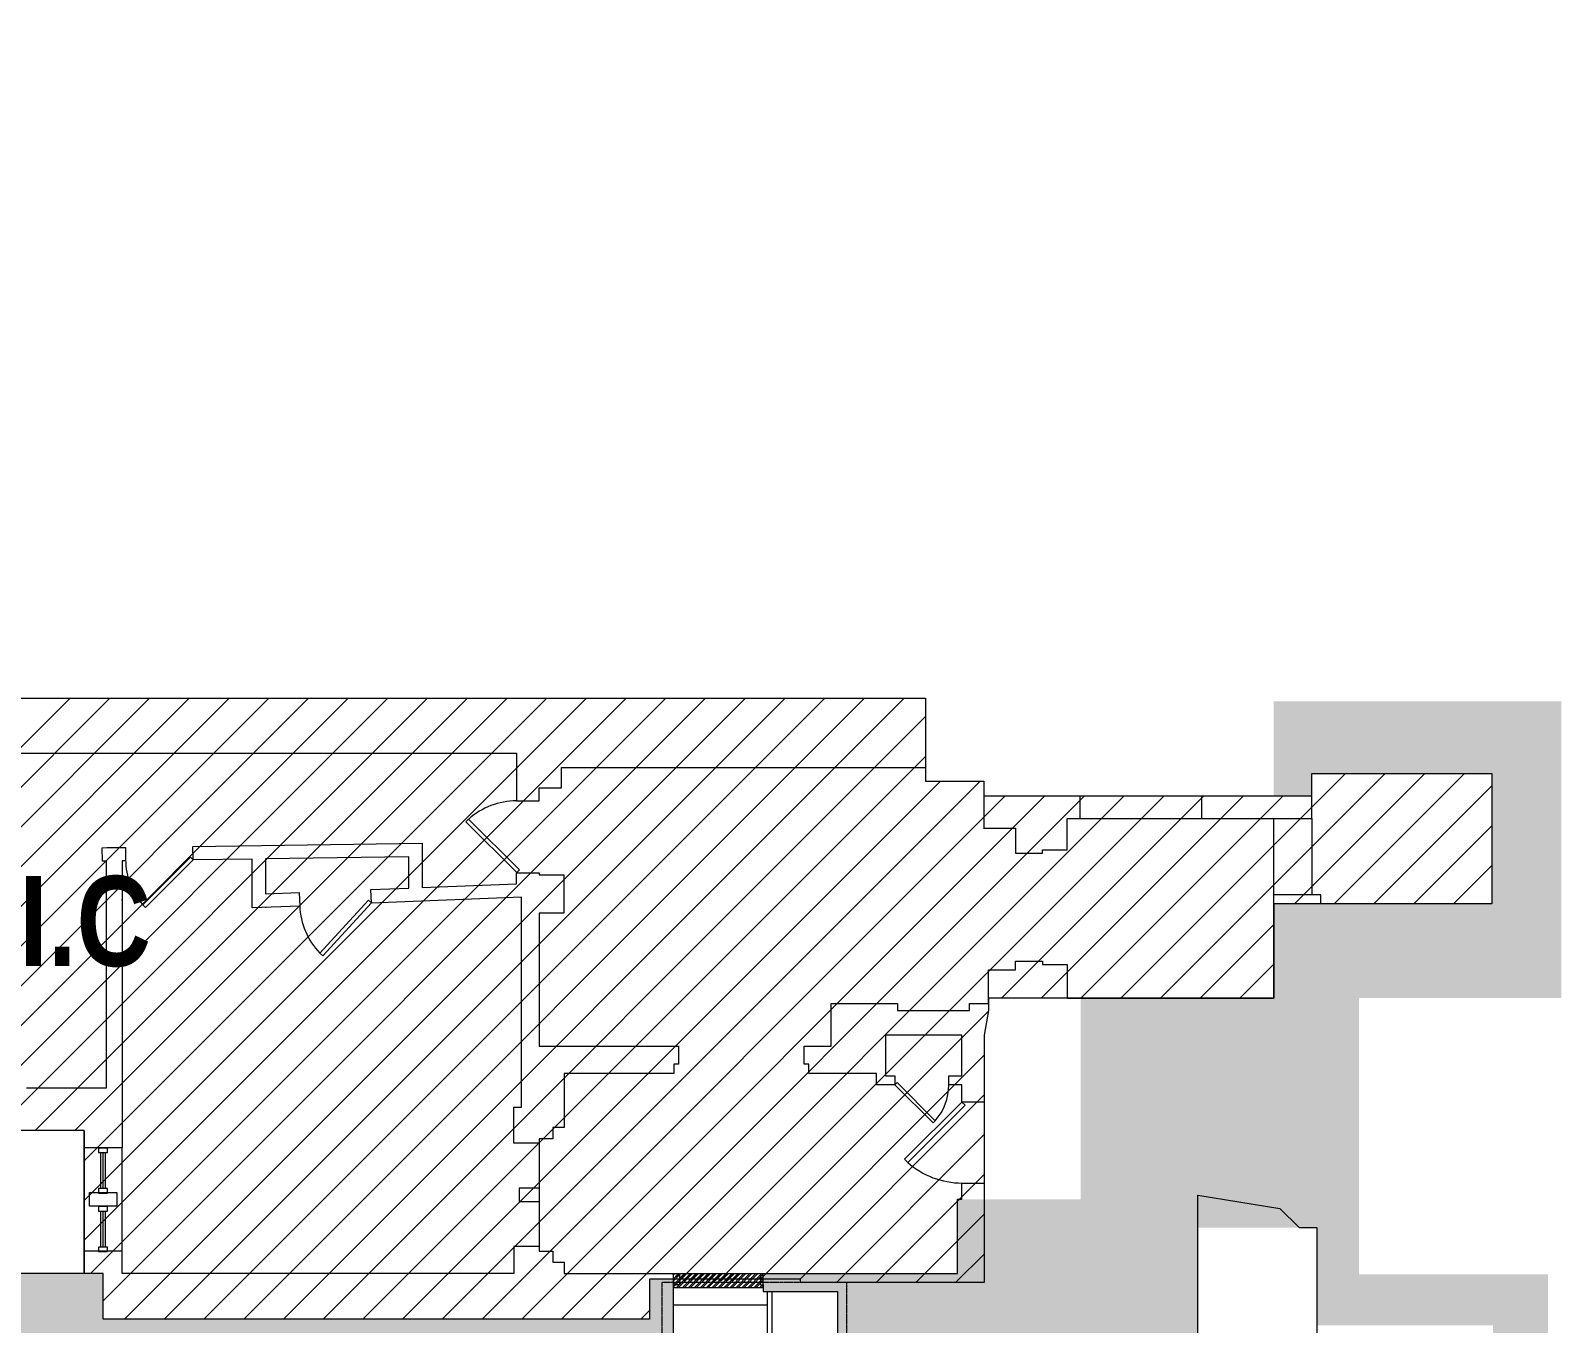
# Model space of a CAD drawing. Header units: inches. Extents: x 891 to 14187, y -1169 to 3232.
# Drawn here: x 2972 to 3654, y 2657 to 3232 of the extents above; entities that cross this region are included whole.
import ezdxf

# ---------------------------------------------------------------- set-up
doc = ezdxf.new("R2010")
doc.units = ezdxf.units.IN
doc.header["$MEASUREMENT"] = 0
doc.linetypes.add('IMPORT-IMPORT-PHANTOM2', pattern=[1.25, 0.625, -0.125, 0.125, -0.125, 0.125, -0.125])
for name, color, linetype, lineweight in [('A-Hatch', 7, 'Continuous', 9), ('A-HATCH-2 HR', 7, 'Continuous', 9), ('A-RECTORY - NIC', 7, 'Continuous', 9), ('A-STAIR-EX_G', 7, 'Continuous', 9), ('A-WALL-INT NEW', 7, 'Continuous', 9), ('EX-EXT-CORE', 7, 'Continuous', 9), ('WALL TYPE', 7, 'IMPORT-IMPORT-PHANTOM2', 9)]:
    doc.layers.add(name, color=color, linetype=linetype, lineweight=lineweight)
doc.styles.add('Arial Narrow_B_1', font='ARIALNB.TTF', dxfattribs={"height": 40.064026})

msp = doc.modelspace()

# ---------------------------------------------------------------- hatches: boundary and pattern name
at = {"layer": 'A-Hatch'}
h = msp.add_hatch(color=9, dxfattribs=at)
h.paths.add_polyline_path([(902.98, 1392.82), (1989.97, 1392.82), (1989.97, 1512.82), (1996.97, 1512.82), (1996.97, 1539.9), (1996, 1539.9), (1996, 1644.32), (2009.46, 1644.32), (2009.46, 1668.07), (2006.46, 1668.07), (1997.97, 1676.55), (1997.97, 1680.58), (1997.87, 1680.58), (1997.87, 1684.89), (1989.97, 1684.89), (1989.97, 1680.82), (1952.41, 1680.82), (1952.41, 1656.82), (1958.41, 1656.82), (1958.41, 1633.82), (1984.41, 1633.82), (1982.41, 1561.82), (1952.41, 1561.82), (1952.41, 1496.82), (1960.41, 1496.82), (1960.41, 1426.82), (1759.1, 1426.82), (1758.63, 1426.43), (1758.31, 1426.82), (1618.55, 1426.82), (1618.55, 1417.82), (923.48, 1417.82), (923.48, 1659.82), (1020.74, 1659.82), (1020.74, 2639.14), (992.98, 2639.14), (992.98, 1680.82), (902.98, 1680.82)])
h.paths.add_polyline_path([(3252.83, 1512.82), (3414.94, 1512.82), (3414.94, 1648.82), (3485.94, 1648.82), (3485.94, 1617.82), (3590.94, 1617.82), (3590.94, 1648.82), (3647.76, 1648.82), (3647.76, 2678.99), (3563.76, 2678.99), (3563.76, 2801.87), (3653.76, 2801.87), (3653.76, 2933.87), (3525.76, 2933.87), (3525.76, 2891.87), (3542.76, 2891.87), (3542.76, 2901.87), (3622.76, 2901.87), (3622.76, 2843.87), (3525.76, 2843.87), (3525.76, 2801.87), (3439.74, 2801.87), (3439.74, 2712.4), (3384.94, 2712.4), (3384.94, 2679.34), (3298.58, 2679.32), (3298.58, 2671.34), (3331.58, 2671.34), (3331.58, 2643.73), (3387.6, 2643.73), (3387.6, 2602.12), (3410.69, 2602.12), (3410.69, 2506.12), (3385.6, 2506.12), (3385.6, 2213.73), (3478.36, 2213.73), (3478.36, 2221.26), (3556.25, 2221.26), (3556.25, 2247.26), (3478.36, 2247.26), (3478.36, 2320.26), (3556.25, 2320.26), (3556.25, 2345.26), (3478.36, 2345.26), (3478.36, 2420.26), (3574.37, 2420.26), (3574.37, 2445.26), (3478.36, 2445.26), (3478.36, 2479.57), (3439.74, 2479.57), (3439.74, 2493.26), (3578.02, 2493.26), (3578.02, 2505.26), (3439.74, 2505.26), (3439.74, 2601.26), (3530.8, 2601.26), (3530.8, 2613.26), (3491.98, 2613.26), (3491.98, 2699.77), (3544.98, 2699.77), (3544.98, 2656.26), (3623.39, 2656.26), (3623.36, 2505.26), (3614.02, 2505.26), (3614.02, 2493.26), (3623.36, 2493.26), (3623.2, 2445.26), (3604.37, 2445.26), (3604.37, 2420.26), (3623.36, 2420.26), (3623.36, 2345.26), (3586.25, 2345.26), (3586.25, 2320.26), (3623.36, 2320.26), (3623.36, 2247.26), (3586.25, 2247.26), (3586.25, 2221.26), (3623.36, 2221.26), (3623.36, 2145.26), (3587.2, 2145.51), (3586.28, 2120.04), (3623.36, 2119.26), (3623.36, 2038.66), (3588.24, 2040.57), (3586.25, 2016.68), (3623.36, 2014.66), (3623.36, 1965.26), (3586.93, 1964.56), (3587.07, 1957.11), (3623.36, 1958.25), (3623.36, 1907.41), (3586.97, 1906.63), (3587.07, 1898.63), (3623.36, 1899.41), (3623.36, 1847.41), (3587.7, 1847.41), (3587.79, 1839.41), (3623.36, 1839.41), (3624.09, 1790.91), (3588.39, 1790.68), (3588.49, 1782.18), (3624.22, 1782.41), (3624.9, 1737.92), (3589.04, 1737.24), (3589.14, 1728.74), (3625.03, 1729.42), (3625.85, 1675.41), (3559.85, 1675.41), (3559.85, 1650.41), (3513.85, 1647.41), (3513.85, 1675.41), (3465.85, 1675.41), (3465.85, 1678.32), (3386.6, 1678.32), (3386.6, 1539.9), (3252.83, 1539.9)])
h.paths.add_polyline_path([(3386.6, 1751.32), (3465.5, 1751.32), (3464.85, 1781.41), (3558.94, 1782), (3558.89, 1790.5), (3464.85, 1789.91), (3465.85, 1825.41), (3440.85, 1825.41), (3440.85, 1841.41), (3532.85, 1841.41), (3532.85, 1839.41), (3558.2, 1839.41), (3558.2, 1847.41), (3532.85, 1847.41), (3532.85, 1884.41), (3520.85, 1884.41), (3520.85, 1852.74), (3441.85, 1852.74), (3441.85, 1863.74), (3414.94, 1863.74), (3414.94, 1851.12), (3386.6, 1851.12), (3386.6, 1812.64), (3330.6, 1812.64), (3330.6, 1774.05), (3386.6, 1774.05)])
h.paths.add_polyline_path([(1020.74, 2639.04), (1020.74, 3214.97), (1056.98, 3214.97), (1056.98, 3232.36), (992.98, 3232.36), (992.98, 2639.04)])
h = msp.add_hatch(color=9, dxfattribs=at)
h.paths.add_polyline_path([(2360.64, 2633.56), (2384.64, 2633.56), (2384.64, 2642.06), (2440.64, 2642.06), (2443.67, 2648.3), (2456, 2648.3), (2456, 2674.3), (2452.5, 2674.3), (2452.5, 2679.3), (2431.95, 2679.3), (2431.95, 2717.87), (2404.53, 2765.36), (2404.53, 2802.37), (2377.63, 2802.37), (2377.63, 2781.42), (2387.27, 2769.93), (2383.18, 2722.3), (2363.64, 2683.56), (2363.64, 2681.56), (2360.64, 2681.56), (2360.64, 2639.56)])
h.paths.add_polyline_path([(3137.17, 2642.06), (3237.6, 2642.06), (3237.6, 2643.53), (3258.39, 2643.53), (3258.39, 2676.84), (3247.99, 2676.84), (3247.99, 2659.03), (3004.77, 2659.03), (3004.77, 2679.34), (2932.5, 2679.3), (2932.5, 2674.3), (2929, 2674.3), (2929.01, 2648.3), (2936.14, 2648.3), (2939.17, 2642.06), (3034.64, 2642.06), (3037.67, 2648.3), (3134.14, 2648.3), (3136.55, 2643.34)])
h.paths.add_polyline_path([(2638.64, 2642.06), (2641.67, 2648.3), (2654, 2648.3), (2654, 2674.3), (2650.5, 2674.3), (2650.5, 2679.3), (2536.5, 2679.3), (2536.5, 2674.3), (2533, 2674.3), (2533.01, 2648.3), (2540.14, 2648.3), (2543.17, 2642.06)])
h.paths.add_polyline_path([(2836.64, 2642.06), (2839.67, 2648.3), (2852, 2648.3), (2852, 2674.3), (2848.5, 2674.3), (2848.5, 2679.3), (2734.5, 2679.3), (2734.5, 2674.3), (2731, 2674.3), (2731.01, 2648.3), (2738.14, 2648.3), (2741.17, 2642.06)])

# ---------------------------------------------------------------- linework, layer by layer
at = {"layer": 'A-HATCH-2 HR', "color": 8}
for p, q in [((3258.39, 2676.87), (3260.66, 2679.14)), ((3258.39, 2674.22), (3263.31, 2679.14)), ((3258.39, 2678.63), (3258.89, 2679.14)), ((3258.39, 2675.98), (3261.54, 2679.14)), ((3258.39, 2673.33), (3264.2, 2679.14)), ((3258.39, 2676.87), (3260.64, 2679.12)), ((3258.39, 2674.22), (3263.29, 2679.12)), ((3258.39, 2678.63), (3258.87, 2679.12)), ((3258.39, 2675.98), (3261.52, 2679.12)), ((3258.39, 2673.33), (3264.18, 2679.12)), ((3259.96, 2673.14), (3265.96, 2679.14)), ((3259.96, 2673.14), (3265.95, 2679.12)), ((3260.85, 2673.14), (3266.85, 2679.14)), ((3260.85, 2673.14), (3266.83, 2679.12)), ((3262.61, 2673.14), (3268.61, 2679.14)), ((3262.61, 2673.14), (3268.6, 2679.12)), ((3263.5, 2673.14), (3269.5, 2679.14)), ((3263.5, 2673.14), (3269.48, 2679.13)), ((3265.27, 2673.14), (3271.27, 2679.14)), ((3265.27, 2673.14), (3271.25, 2679.13)), ((3266.15, 2673.14), (3272.15, 2679.14)), ((3266.15, 2673.14), (3272.14, 2679.13)), ((3267.92, 2673.14), (3273.92, 2679.14)), ((3267.92, 2673.14), (3273.91, 2679.13)), ((3268.8, 2673.14), (3274.8, 2679.14)), ((3268.8, 2673.14), (3274.79, 2679.13)), ((3270.57, 2673.14), (3276.57, 2679.14)), ((3270.57, 2673.14), (3276.56, 2679.13)), ((3271.45, 2673.14), (3277.45, 2679.14)), ((3271.45, 2673.14), (3277.44, 2679.13)), ((3273.22, 2673.14), (3279.22, 2679.14)), ((3273.22, 2673.14), (3279.21, 2679.13)), ((3274.1, 2673.14), (3280.1, 2679.14)), ((3274.1, 2673.14), (3280.1, 2679.13)), ((3275.87, 2673.14), (3281.87, 2679.14)), ((3275.87, 2673.14), (3281.86, 2679.13)), ((3276.76, 2673.14), (3282.76, 2679.14)), ((3276.76, 2673.14), (3282.75, 2679.13)), ((3278.52, 2673.14), (3284.52, 2679.14)), ((3278.52, 2673.14), (3284.52, 2679.13)), ((3279.41, 2673.14), (3285.41, 2679.14)), ((3279.41, 2673.14), (3285.4, 2679.13)), ((3281.18, 2673.14), (3287.18, 2679.14)), ((3281.18, 2673.14), (3287.17, 2679.13)), ((3282.06, 2673.14), (3288.06, 2679.14)), ((3282.06, 2673.14), (3288.05, 2679.13)), ((3283.83, 2673.14), (3289.83, 2679.14)), ((3283.83, 2673.14), (3289.82, 2679.14)), ((3284.71, 2673.14), (3290.71, 2679.14)), ((3284.71, 2673.14), (3290.71, 2679.14)), ((3286.48, 2673.14), (3292.48, 2679.14)), ((3286.48, 2673.14), (3292.48, 2679.14)), ((3287.36, 2673.14), (3293.36, 2679.14)), ((3287.36, 2673.14), (3293.36, 2679.14)), ((3289.13, 2673.14), (3295.13, 2679.14)), ((3289.13, 2673.14), (3295.13, 2679.14)), ((3290.01, 2673.14), (3296.01, 2679.14)), ((3290.01, 2673.14), (3296.01, 2679.14)), ((3291.78, 2673.14), (3297.78, 2679.14)), ((3291.78, 2673.14), (3297.78, 2679.14)), ((3292.67, 2673.14), (3298.58, 2679.05)), ((3292.67, 2673.14), (3298.58, 2679.05)), ((3294.43, 2673.14), (3298.58, 2677.28)), ((3294.43, 2673.14), (3298.58, 2677.28)), ((3295.32, 2673.14), (3298.58, 2676.4)), ((3295.32, 2673.14), (3298.58, 2676.4)), ((3297.09, 2673.14), (3298.58, 2674.63)), ((3297.09, 2673.14), (3298.58, 2674.63)), ((3297.97, 2673.14), (3298.58, 2673.75)), ((3297.97, 2673.14), (3298.58, 2673.75))]:
    msp.add_line(p, q, dxfattribs=at)
at = {"layer": 'A-RECTORY - NIC', "color": 8}
for p, q in [((2488.32, 2935.34), (3362.22, 2935.34)), ((2764.3, 2709.58), (2990.07, 2935.34)), ((2781.98, 2709.58), (3007.75, 2935.34)), ((2799.66, 2709.58), (3025.42, 2935.34)), ((2817.33, 2709.58), (3043.1, 2935.34)), ((2831.76, 2935.34), (3370.76, 2935.34)), ((2835.01, 2709.58), (3060.78, 2935.34)), ((2852.69, 2709.58), (3078.46, 2935.34)), ((2903.76, 2742.97), (3096.13, 2935.34)), ((2921.44, 2742.97), (3113.81, 2935.34)), ((2939.12, 2742.97), (3131.49, 2935.34)), ((2956.8, 2742.97), (3149.17, 2935.34)), ((2974.47, 2742.97), (3166.85, 2935.34)), ((2992.15, 2742.97), (3184.52, 2935.34)), ((2996.35, 2729.49), (3202.2, 2935.34)), ((2996.35, 2711.81), (3219.88, 2935.34)), ((2996.35, 2694.13), (3237.56, 2935.34)), ((2999.33, 2679.44), (3255.23, 2935.34)), ((3004.77, 2667.2), (3272.91, 2935.34)), ((3014.28, 2659.03), (3290.59, 2935.34)), ((3031.96, 2659.03), (3308.27, 2935.34)), ((3049.63, 2659.03), (3325.94, 2935.34)), ((3067.31, 2659.03), (3343.62, 2935.34)), ((3084.99, 2659.03), (3361.3, 2935.34)), ((3370.76, 2935.34), (3370.76, 2904.45)), ((3102.67, 2659.03), (3370.76, 2927.13)), ((2898.76, 2910.84), (3188.76, 2910.84)), ((3120.34, 2659.03), (3370.76, 2909.45)), ((3188.76, 2910.84), (3188.76, 2889.68)), ((3208.76, 2895.45), (3208.76, 2904.45)), ((3208.76, 2904.45), (3370.76, 2904.45)), ((3370.76, 2904.45), (3370.76, 2898.45)), ((3370.76, 2904.45), (3370.76, 2898.45)), ((3138.02, 2659.03), (3377.44, 2898.45)), ((3155.7, 2659.03), (3395.12, 2898.45)), ((3198.76, 2889.68), (3198.76, 2895.45)), ((3198.76, 2895.45), (3208.76, 2895.45)), ((3370.76, 2898.45), (3396.76, 2898.45)), ((3370.76, 2898.45), (3396.76, 2898.45)), ((3396.76, 2898.45), (3396.76, 2891.87)), ((3396.76, 2898.45), (3396.76, 2877.45)), ((3396.76, 2898.26), (3396.76, 2877.26)), ((3457.63, 2801.87), (3557.63, 2901.87)), ((3475.31, 2801.87), (3575.31, 2901.87)), ((3534.99, 2843.87), (3592.99, 2901.87)), ((3542.76, 2891.87), (3542.76, 2901.87)), ((3542.76, 2901.87), (3622.76, 2901.87)), ((3542.76, 2881.87), (3542.76, 2901.87)), ((3542.76, 2901.87), (3622.76, 2901.87)), ((3552.67, 2843.87), (3610.67, 2901.87)), ((3570.34, 2843.87), (3622.76, 2896.28)), ((3622.76, 2901.87), (3622.76, 2843.87)), ((3622.76, 2901.87), (3622.76, 2843.87)), ((3173.38, 2659.03), (3406.21, 2891.87)), ((3188.76, 2889.68), (3198.76, 2889.68)), ((3191.05, 2659.03), (3423.89, 2891.87)), ((3208.73, 2659.03), (3441.57, 2891.87)), ((3226.41, 2659.03), (3459.24, 2891.87)), ((3261.89, 2676.84), (3476.92, 2891.87)), ((3396.76, 2891.87), (3542.76, 2891.87)), ((3404.6, 2801.87), (3494.6, 2891.87)), ((3422.28, 2801.87), (3512.28, 2891.87)), ((3439.55, 2881.87), (3439.55, 2891.87)), ((3439.96, 2801.87), (3529.96, 2891.87)), ((3493.55, 2891.87), (3493.55, 2881.87)), ((3433.76, 2867.87), (3433.76, 2881.87)), ((3433.76, 2881.87), (3439.55, 2881.87)), ((3439.55, 2881.87), (3493.55, 2881.87)), ((3493.55, 2881.87), (3542.76, 2881.87)), ((3525.76, 2847.87), (3525.76, 2881.87)), ((3542.76, 2881.87), (3542.76, 2847.87)), ((3396.76, 2877.45), (3410.76, 2877.45)), ((3410.76, 2877.45), (3410.76, 2866.37)), ((3588.02, 2843.87), (3622.76, 2878.61)), ((3004.35, 2868.8), (3006.35, 2868.84)), ((3004.47, 2862.8), (3004.35, 2868.8)), ((3006.2, 2868.84), (3006.2, 2868.84)), ((3006.35, 2868.84), (3014.69, 2868.96)), ((3014.69, 2868.96), (3014.77, 2862.96)), ((3044.68, 2869.39), (3146.76, 2870.84)), ((3044.77, 2863.39), (3044.68, 2869.39)), ((3146.76, 2870.84), (3146.76, 2851.09)), ((3006.2, 2862.84), (3004.47, 2862.8)), ((3006.2, 2761.95), (3006.2, 2862.84)), ((3014.77, 2862.96), (3013.2, 2862.94)), ((3013.2, 2862.94), (3013.2, 2735.34)), ((3071.02, 2863.76), (3044.77, 2863.39)), ((3071.02, 2842.01), (3071.02, 2863.76)), ((3140.76, 2864.76), (3077.02, 2863.85)), ((3077.02, 2863.85), (3077.02, 2848.26)), ((3140.76, 2850.85), (3140.76, 2864.76)), ((3410.76, 2866.37), (3422.76, 2866.37)), ((3422.76, 2866.37), (3422.76, 2867.87)), ((3422.76, 2867.87), (3433.76, 2867.87)), ((3188.76, 2852.8), (3188.76, 2857.68)), ((3188.76, 2857.68), (3198.76, 2857.68)), ((3198.76, 2857.68), (3198.76, 2856.68)), ((3198.76, 2856.68), (3209.76, 2856.68)), ((3209.76, 2856.68), (3209.76, 2839.68)), ((3605.7, 2843.87), (3622.76, 2860.93)), ((3077.02, 2848.26), (3091.99, 2848.87)), ((3091.99, 2848.87), (3092.24, 2842.87)), ((3123.97, 2850.17), (3140.76, 2850.85)), ((3124.21, 2844.17), (3123.97, 2850.17)), ((3146.76, 2851.09), (3188.76, 2852.8)), ((3525.76, 2801.87), (3525.76, 2847.87)), ((3546.76, 2847.87), (3525.76, 2847.87)), ((3546.76, 2843.87), (3546.76, 2847.87)), ((3013.2, 2845.66), (3012.95, 2845.65)), ((3092.24, 2842.87), (3071.02, 2842.01)), ((3077.02, 2842.25), (3077.02, 2842.01)), ((3190.94, 2846.84), (3124.21, 2844.17)), ((3190.94, 2753.34), (3190.94, 2846.84)), ((3622.76, 2843.87), (3525.76, 2843.87)), ((3525.76, 2843.87), (3525.76, 2801.87)), ((3622.76, 2843.87), (3546.76, 2843.87)), ((3209.76, 2839.68), (3198.76, 2839.68)), ((3198.76, 2839.68), (3198.76, 2780.45)), ((3492.99, 2801.87), (3525.76, 2834.64)), ((3398.76, 2799.45), (3398.76, 2814.45)), ((3398.76, 2814.45), (3410.76, 2814.45)), ((3410.76, 2814.45), (3410.76, 2818.37)), ((3410.76, 2818.37), (3422.76, 2818.37)), ((3422.76, 2818.37), (3422.76, 2816.87)), ((3422.76, 2816.87), (3433.76, 2816.87)), ((3433.76, 2816.87), (3433.76, 2801.87)), ((3510.67, 2801.87), (3525.76, 2816.96)), ((3525.76, 2801.87), (3398.76, 2801.87)), ((3398.76, 2801.87), (3398.76, 2799.45)), ((3433.76, 2801.87), (3525.76, 2801.87)), ((3279.57, 2676.84), (3398.67, 2795.94)), ((3328.76, 2780.45), (3328.76, 2799.45)), ((3328.76, 2799.45), (3358.29, 2799.45)), ((3358.29, 2799.45), (3358.29, 2796.45)), ((3358.29, 2796.45), (3390.29, 2796.45)), ((3390.29, 2796.45), (3390.29, 2799.45)), ((3390.29, 2799.45), (3398.76, 2799.45)), ((3398.76, 2796.45), (3396.88, 2785.34)), ((3398.76, 2799.45), (3398.76, 2796.45)), ((3198.76, 2780.45), (3260.81, 2780.45)), ((3260.81, 2780.45), (3260.81, 2772.45)), ((3316.81, 2772.45), (3316.81, 2780.45)), ((3316.81, 2780.45), (3328.76, 2780.45)), ((3386.94, 2785.34), (3352.94, 2785.34)), ((3352.94, 2785.34), (3352.94, 2768.34)), ((3386.94, 2767.34), (3386.94, 2785.34)), ((3396.88, 2785.34), (3396.88, 2675.34)), ((3297.25, 2676.84), (3396.89, 2776.48)), ((3258.81, 2768.34), (3209.94, 2768.34)), ((3209.94, 2768.34), (3209.94, 2744.34)), ((3260.81, 2772.45), (3258.81, 2772.45)), ((3258.81, 2772.45), (3258.81, 2768.34)), ((3318.81, 2772.45), (3316.81, 2772.45)), ((3318.81, 2768.34), (3318.81, 2772.45)), ((3348.94, 2768.34), (3318.81, 2768.34)), ((3348.94, 2763.34), (3348.94, 2768.34)), ((3352.94, 2768.34), (3352.94, 2767.34)), ((3352.94, 2767.34), (3357.16, 2767.34)), ((3357.16, 2767.34), (3357.16, 2763.34)), ((3381.16, 2763.34), (3381.16, 2767.34)), ((3381.16, 2767.34), (3386.94, 2767.34)), ((2970.68, 2761.95), (3006.2, 2761.95)), ((3357.16, 2763.34), (3348.94, 2763.34)), ((3386.94, 2763.34), (3381.16, 2763.34)), ((3386.94, 2755.62), (3386.94, 2763.34)), ((3396.88, 2763.62), (3396.88, 2755.62)), ((3187.53, 2737.34), (3187.53, 2753.34)), ((3187.53, 2753.34), (3190.94, 2753.34)), ((3314.92, 2676.84), (3396.9, 2758.81)), ((3396.88, 2755.62), (3386.94, 2755.62)), ((2996.35, 2742.97), (2901.03, 2742.97)), ((2996.35, 2742.97), (2946.02, 2742.97)), ((2996.35, 2679.34), (2996.35, 2742.97)), ((2996.35, 2735.34), (2996.35, 2742.97)), ((2996.35, 2742.78), (2996.35, 2735.14)), ((3204.94, 2739.34), (3198.76, 2739.34)), ((3198.76, 2739.34), (3198.76, 2689.34)), ((3209.94, 2744.34), (3204.94, 2744.34)), ((3204.94, 2744.34), (3204.94, 2739.34)), ((3331.1, 2675.34), (3396.91, 2741.15)), ((2996.35, 2735.34), (2996.35, 2689.34)), ((3013.2, 2735.34), (2996.35, 2735.34)), ((3006.63, 2735.14), (3002.63, 2735.14)), ((3002.63, 2735.14), (3002.63, 2733.14)), ((3002.63, 2733.14), (3006.63, 2733.14)), ((3003.63, 2733.14), (3003.63, 2717.14)), ((3004.63, 2733.14), (3004.63, 2717.14)), ((3005.63, 2733.14), (3005.63, 2717.14)), ((3006.63, 2733.14), (3006.63, 2735.14)), ((3013.2, 2689.34), (3013.2, 2735.34)), ((3198.76, 2737.34), (3187.53, 2737.34)), ((3348.78, 2675.34), (3396.93, 2723.48)), ((3386.94, 2712.4), (3386.94, 2719.62)), ((3386.94, 2719.62), (3396.88, 2719.62)), ((2998.75, 2709.34), (2998.75, 2715.34)), ((2998.75, 2715.34), (3006.63, 2715.34)), ((3006.63, 2717.14), (3002.63, 2717.14)), ((3002.63, 2717.14), (3002.63, 2715.14)), ((3002.63, 2715.14), (3006.63, 2715.14)), ((3006.63, 2715.14), (3006.63, 2717.14)), ((3006.63, 2715.34), (3010.79, 2715.34)), ((3010.79, 2715.34), (3010.79, 2709.34)), ((3198.76, 2717.34), (3189.94, 2717.34)), ((3189.94, 2717.34), (3189.94, 2711.34)), ((3384.94, 2679.34), (3384.94, 2712.4)), ((3384.94, 2712.4), (3386.94, 2712.4)), ((3006.63, 2709.34), (2998.75, 2709.34)), ((3006.63, 2709.14), (3002.63, 2709.14)), ((3002.63, 2709.14), (3002.63, 2707.14)), ((3002.63, 2707.14), (3006.63, 2707.14)), ((3003.63, 2707.14), (3003.63, 2691.14)), ((3004.63, 2707.14), (3004.63, 2691.14)), ((3005.63, 2707.14), (3005.63, 2691.14)), ((3010.79, 2709.34), (3006.63, 2709.34)), ((3006.63, 2707.14), (3006.63, 2709.14)), ((3189.94, 2711.34), (3198.76, 2711.34)), ((3366.46, 2675.34), (3396.94, 2705.82)), ((3006.63, 2691.14), (3002.63, 2691.14)), ((3002.63, 2691.14), (3002.63, 2689.14)), ((3006.63, 2689.14), (3006.63, 2691.14)), ((3198.76, 2691.34), (3187.53, 2691.34)), ((3187.53, 2691.34), (3187.53, 2679.34)), ((3013.2, 2689.34), (2996.35, 2689.34)), ((2996.35, 2689.34), (2996.35, 2679.49)), ((3002.63, 2689.14), (3006.63, 2689.14)), ((3013.2, 2679.34), (3013.2, 2689.34)), ((3198.76, 2689.34), (3204.94, 2689.34)), ((3204.94, 2689.34), (3204.94, 2684.34)), ((3204.94, 2684.34), (3209.94, 2684.34)), ((3209.94, 2684.34), (3209.94, 2679.34)), ((3384.13, 2675.34), (3396.95, 2688.15)), ((3004.77, 2679.34), (2996.35, 2679.34)), ((3004.77, 2659.03), (3004.77, 2679.34)), ((3187.53, 2679.34), (3013.2, 2679.34)), ((3209.94, 2679.34), (3261.27, 2679.34)), ((3297.27, 2679.34), (3384.94, 2679.34)), ((3315.08, 2676.84), (3247.99, 2676.84)), ((3247.99, 2676.84), (3247.99, 2659.03)), ((3315.08, 2675.34), (3315.08, 2676.84)), ((3359.59, 2675.34), (3315.08, 2675.34)), ((3364.13, 2675.34), (3359.59, 2675.34)), ((3384.94, 2675.34), (3364.13, 2675.34)), ((3396.88, 2675.34), (3384.94, 2675.34)), ((3247.99, 2659.03), (3004.77, 2659.03)), ((3244.09, 2659.03), (3247.99, 2662.94))]:
    msp.add_line(p, q, dxfattribs=at)
at = {"layer": 'A-RECTORY - NIC', "color": 8, "flags": 128}
for points in [[(3188.82, 2857.74), (3166.19, 2880.28), (3167.44, 2881.54), (3190.07, 2859)], [(3044.78, 2863.38), (3023.56, 2842.16), (3022.38, 2843.34), (3043.6, 2864.56)], [(3124.15, 2844.23), (3102.5, 2820.75), (3101.2, 2821.95), (3122.84, 2845.43)]]:
    msp.add_lwpolyline(points, close=True, dxfattribs=at)
at = {"layer": 'A-RECTORY - NIC', "color": 8}
for points in [[(3357.16, 2763.34), (3374.13, 2746.37), (3375.07, 2747.31), (3358.1, 2764.28)], [(3386.94, 2755.62), (3361.48, 2730.16), (3362.89, 2728.75), (3388.35, 2754.2)]]:
    msp.add_lwpolyline(points, close=True, dxfattribs=at)
for centre, radius, start, end in [((3188.89, 2857.36), 32.32, 90.23419, 131.57575), ((3045.14, 2863.44), 30.37, 180.12377, 221.46533), ((3124.52, 2844.31), 32.32, 182.45274, 223.7943), ((3356.88, 2763.39), 24.28, 318.53467, 359.87623), ((3387.01, 2756.04), 36.43, 228.53467, 269.87623)]:
    msp.add_arc(centre, radius, start, end, dxfattribs=at)
at = {"layer": 'A-STAIR-EX_G', "color": 8}
for p, q in [((3300.39, 2603.73), (3300.39, 2671.34)), ((3302.39, 2671.34), (3302.39, 2603.73)), ((3300.39, 2665.3), (3258.39, 2665.3))]:
    msp.add_line(p, q, dxfattribs=at)
at = {"layer": 'A-WALL-INT NEW', "color": 135, "lineweight": 20}
for p, q in [((3298.58, 2679.14), (3258.39, 2679.14)), ((3258.39, 2679.14), (3258.39, 2673.14)), ((3298.58, 2673.14), (3298.58, 2679.14)), ((3258.39, 2673.14), (3298.58, 2673.14))]:
    msp.add_line(p, q, dxfattribs=at)
at = {"layer": 'EX-EXT-CORE', "color": 8}
for p, q in [((3396.88, 2719.62), (3396.88, 2711.62)), ((3491.98, 2613.26), (3491.98, 2714.26)), ((3491.98, 2714.26), (3528.51, 2708.26)), ((3528.51, 2708.26), (3537, 2699.77)), ((3537, 2699.77), (3544.98, 2699.77)), ((3544.98, 2699.77), (3544.98, 2633.84)), ((2932.5, 2679.49), (2996.35, 2679.49)), ((3261.27, 2679.34), (3261.27, 2674.34)), ((3297.27, 2679.34), (3297.27, 2674.34)), ((3261.27, 2674.34), (3258.39, 2674.34)), ((3258.39, 2674.34), (3258.39, 2643.73)), ((3297.27, 2674.34), (3298.58, 2674.34)), ((3298.58, 2674.34), (3298.58, 2671.34)), ((3298.58, 2671.34), (3331.58, 2671.34)), ((3331.58, 2671.34), (3331.58, 2643.73))]:
    msp.add_line(p, q, dxfattribs=at)
at = {"layer": 'WALL TYPE', "color": 8}
for p, q in [((3253.46, 2675.34), (3253.46, 2648.1)), ((3335.73, 2675.34), (3253.46, 2675.34)), ((3335.73, 2647), (3335.73, 2675.34))]:
    msp.add_line(p, q, dxfattribs=at)

# ---------------------------------------------------------------- texts
at = {"layer": 'A-RECTORY - NIC', "style": 'Arial Narrow_B_1'}
msp.add_text('N.I.C', height=40.064, dxfattribs=at).set_placement((2921.51, 2816.14))

doc.saveas('drawing.dxf')
